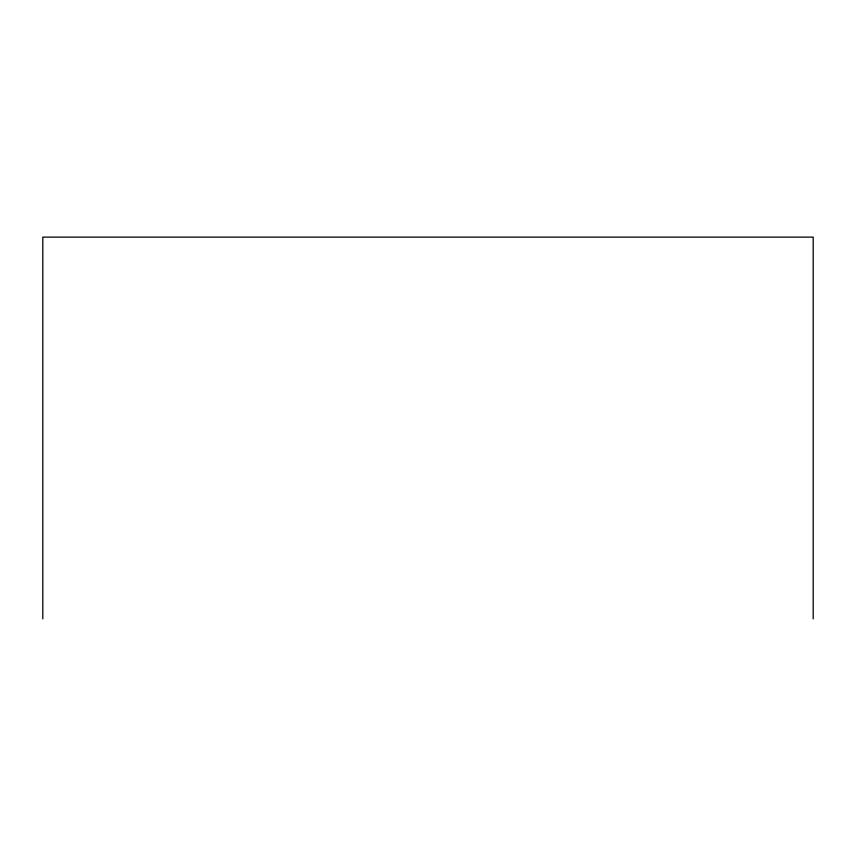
<?xml version="1.0" encoding="UTF-8"?>
<svg xmlns="http://www.w3.org/2000/svg" width="856" height="856" viewBox="0 0 856 856"><rect width="100%" height="100%" fill="white"/><g stroke="black" fill="none" stroke-linecap="round" stroke-linejoin="round"><path stroke-width="1.28" d="M813.2 618.877L813.2 237.123L42.8 237.123L42.8 618.877"/></g></svg>
